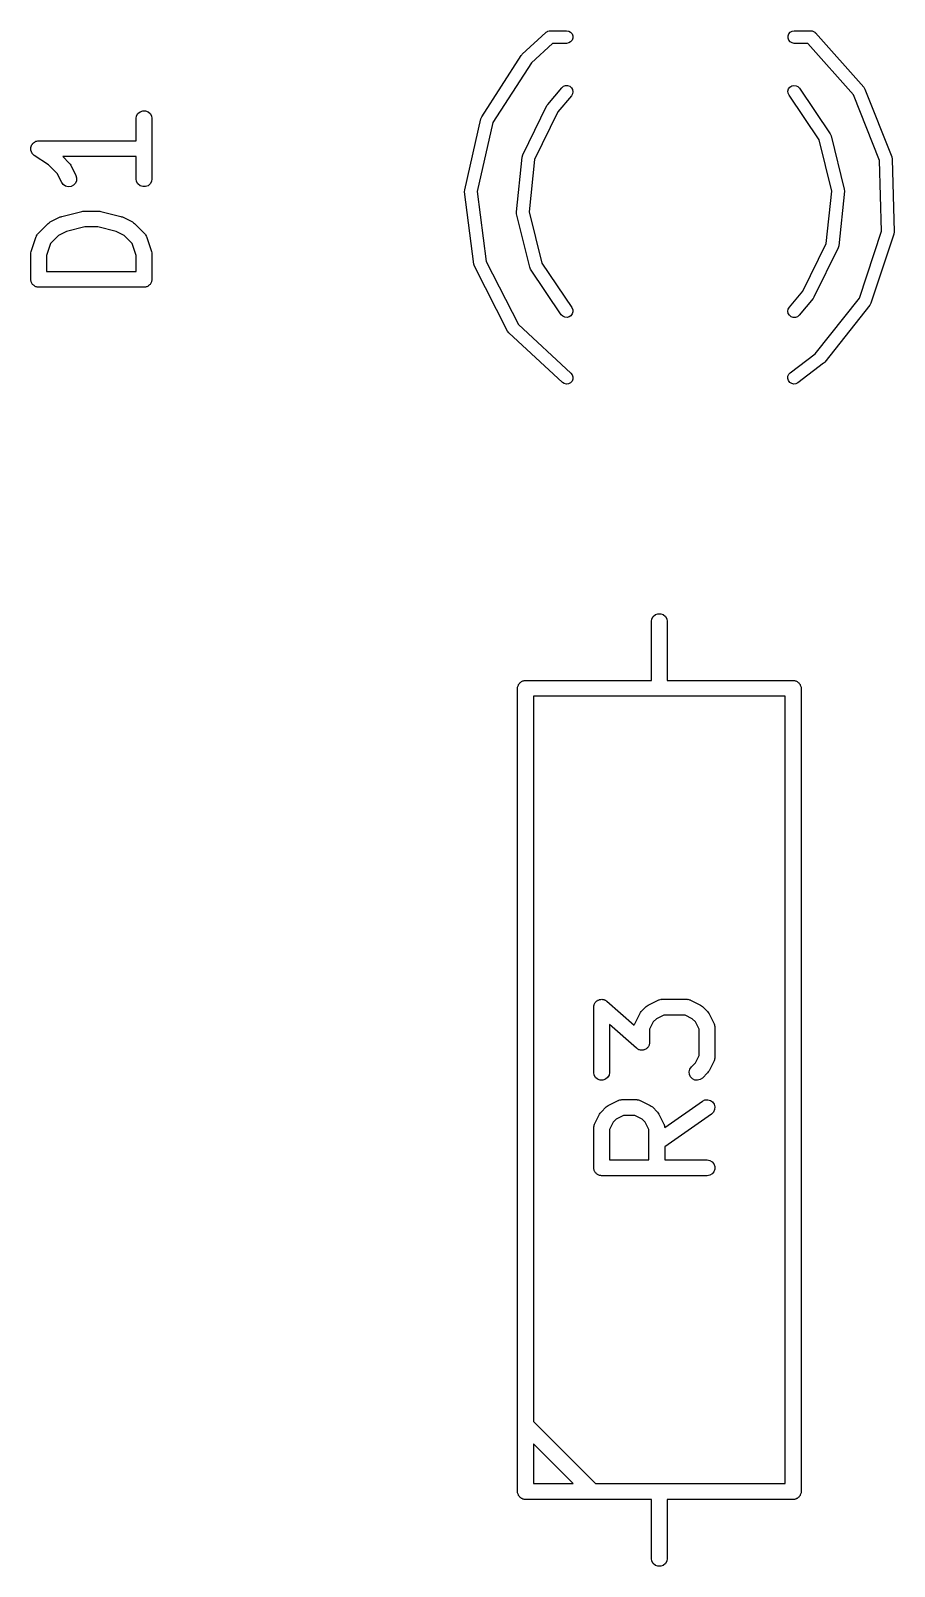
# Model space of a CAD drawing. Extents: x 30 to 168, y -145 to -27.
# Drawn here: x 52.34 to 60.53, y -46.22 to -31.65 of the extents above; entities that cross this region are included whole.
import ezdxf

# ---------------------------------------------------------------- set-up
doc = ezdxf.new("R2010")
doc.units = 0
doc.header["$MEASUREMENT"] = 0
doc.layers.add('BLACK', color=7, linetype='CONTINUOUS')

msp = doc.modelspace()

# ---------------------------------------------------------------- linework, layer by layer
at = {"layer": 'Black'}
for p, q in [((56.9996, -31.8733), (57.2237, -31.666)), ((57.2237, -31.666), (57.2239, -31.6658)), ((57.2239, -31.6658), (57.2254, -31.664)), ((57.2254, -31.664), (57.2379, -31.6568)), ((57.2379, -31.6568), (57.2413, -31.6547)), ((57.2413, -31.6547), (57.2419, -31.6545)), ((57.2419, -31.6545), (57.2435, -31.6536)), ((57.2435, -31.6536), (57.2545, -31.6517)), ((57.2545, -31.6517), (57.2616, -31.6501)), ((57.2616, -31.6501), (57.2628, -31.6502)), ((57.2628, -31.6502), (57.264, -31.65)), ((57.264, -31.65), (57.42, -31.65)), ((57.42, -31.65), (57.4405, -31.6536)), ((57.4405, -31.6536), (57.4586, -31.664)), ((57.4586, -31.756), (57.4405, -31.7664)), ((57.4586, -31.664), (57.472, -31.68)), ((57.472, -31.74), (57.4586, -31.756)), ((57.472, -31.68), (57.4791, -31.6996)), ((57.4791, -31.7204), (57.472, -31.74)), ((57.4791, -31.6996), (57.4791, -31.7204)), ((59.5209, -31.6996), (59.528, -31.68)), ((59.5209, -31.7204), (59.5209, -31.6996)), ((59.528, -31.74), (59.5209, -31.7204)), ((59.528, -31.68), (59.5414, -31.664)), ((59.5414, -31.756), (59.528, -31.74)), ((59.5414, -31.664), (59.5595, -31.6536)), ((59.5595, -31.7664), (59.5414, -31.756)), ((59.5595, -31.6536), (59.58, -31.65)), ((59.58, -31.65), (59.736, -31.65)), ((59.736, -31.65), (59.7403, -31.6508)), ((59.7403, -31.6508), (59.7443, -31.6506)), ((59.7443, -31.6506), (59.7495, -31.6524)), ((59.7495, -31.6524), (59.7565, -31.6536)), ((59.7565, -31.6536), (59.761, -31.6562)), ((59.761, -31.6562), (59.764, -31.6572)), ((59.764, -31.6572), (59.7675, -31.66)), ((59.7675, -31.66), (59.7746, -31.664)), ((59.7746, -31.664), (59.7784, -31.6686)), ((59.7784, -31.6686), (59.7804, -31.6701)), ((59.7804, -31.6701), (60.2394, -32.1868)), ((56.6154, -32.4657), (56.9899, -31.8849)), ((56.9899, -31.8849), (56.9951, -31.8793)), ((56.9951, -31.8793), (56.9996, -31.8733)), ((57.288, -31.77), (57.0867, -31.9563)), ((57.42, -31.77), (57.288, -31.77)), ((57.4405, -31.7664), (57.42, -31.77)), ((59.58, -31.77), (59.5595, -31.7664)), ((59.7086, -31.77), (59.58, -31.77)), ((60.1427, -32.2586), (59.7086, -31.77)), ((57.0867, -31.9563), (56.7219, -32.5218)), ((57.2412, -32.3488), (57.374, -32.1905)), ((57.374, -32.1905), (57.39, -32.1771)), ((57.39, -32.1771), (57.4096, -32.17)), ((57.4096, -32.17), (57.4304, -32.1699)), ((57.4304, -32.1699), (57.45, -32.1771)), ((57.45, -32.1771), (57.466, -32.1905)), ((57.466, -32.1905), (57.4764, -32.2085)), ((59.5261, -32.2027), (59.5384, -32.1858)), ((59.5384, -32.1858), (59.5556, -32.1742)), ((59.5556, -32.1742), (59.5759, -32.1692)), ((59.5759, -32.1692), (59.5966, -32.1714)), ((59.5966, -32.1714), (59.6153, -32.1805)), ((59.6153, -32.1805), (59.6298, -32.1955)), ((59.6298, -32.1955), (59.9207, -32.6277)), ((60.2394, -32.1868), (60.2394, -32.1868)), ((60.2394, -32.1868), (60.2503, -32.2045)), ((57.466, -32.2676), (57.3379, -32.4203)), ((57.4764, -32.2496), (57.466, -32.2676)), ((57.4764, -32.2085), (57.48, -32.229)), ((57.48, -32.229), (57.4764, -32.2496)), ((59.5203, -32.2227), (59.5261, -32.2027)), ((59.5218, -32.2435), (59.5203, -32.2227)), ((59.5302, -32.2625), (59.5218, -32.2435)), ((59.8152, -32.6859), (59.5302, -32.2625)), ((60.3895, -32.8814), (60.1427, -32.2586)), ((60.2503, -32.2045), (60.505, -32.847)), ((53.3374, -32.4843), (53.3419, -32.4586)), ((53.3374, -32.695), (53.3374, -32.4843)), ((53.3419, -32.4586), (53.3549, -32.4361)), ((53.3549, -32.4361), (53.3749, -32.4193)), ((53.3749, -32.4193), (53.3994, -32.4104)), ((53.3994, -32.4104), (53.4254, -32.4104)), ((53.4254, -32.4104), (53.4499, -32.4193)), ((53.4499, -32.4193), (53.4698, -32.4361)), ((53.4698, -32.4361), (53.4829, -32.4586)), ((53.4829, -32.4586), (53.4874, -32.4843)), ((53.4874, -32.4843), (53.4874, -33.0557)), ((56.4539, -33.1587), (56.6073, -32.4849)), ((56.6073, -32.4849), (56.6153, -32.4657)), ((56.6153, -32.4657), (56.6154, -32.4657)), ((57.0045, -32.8291), (57.2333, -32.361)), ((57.3379, -32.4203), (57.117, -32.8722)), ((57.2333, -32.361), (57.2376, -32.3551)), ((57.2376, -32.3551), (57.2412, -32.3488)), ((56.7219, -32.5218), (56.5733, -33.1751)), ((59.9207, -32.6277), (59.9207, -32.6277)), ((59.9207, -32.6277), (59.9291, -32.6467)), ((52.3375, -32.7652), (52.3385, -32.7611)), ((52.3385, -32.7741), (52.3375, -32.7652)), ((52.3385, -32.757), (52.3416, -32.7486)), ((52.3385, -32.7611), (52.3385, -32.757)), ((52.3385, -32.783), (52.3385, -32.7741)), ((52.3416, -32.7486), (52.3437, -32.7399)), ((52.3437, -32.7399), (52.346, -32.7364)), ((52.346, -32.7364), (52.3474, -32.7325)), ((52.3474, -32.7325), (52.3532, -32.7256)), ((52.3532, -32.7256), (52.3581, -32.7182)), ((52.3581, -32.7182), (52.3615, -32.7157)), ((52.3615, -32.7157), (52.3642, -32.7125)), ((52.3642, -32.7125), (52.3719, -32.7081)), ((52.3719, -32.7081), (52.3791, -32.7028)), ((52.3791, -32.7028), (52.3831, -32.7016)), ((52.3831, -32.7016), (52.3867, -32.6995)), ((52.3867, -32.6995), (52.3955, -32.698)), ((52.3955, -32.698), (52.4041, -32.6955)), ((52.4041, -32.6955), (52.4083, -32.6957)), ((52.4083, -32.6957), (52.4124, -32.695)), ((52.4124, -32.695), (53.3374, -32.695)), ((59.9357, -33.171), (59.8152, -32.6859)), ((59.9291, -32.6467), (60.0547, -33.1523)), ((52.3399, -32.7869), (52.3385, -32.783)), ((52.3404, -32.7911), (52.3399, -32.7869)), ((52.3444, -32.7991), (52.3404, -32.7911)), ((52.3474, -32.8075), (52.3444, -32.7991)), ((52.3501, -32.8107), (52.3474, -32.8075)), ((52.3519, -32.8144), (52.3501, -32.8107)), ((52.3584, -32.8206), (52.3519, -32.8144)), ((52.3642, -32.8275), (52.3584, -32.8206)), ((52.3678, -32.8295), (52.3642, -32.8275)), ((52.3708, -32.8324), (52.3678, -32.8295)), ((52.5075, -32.9235), (52.3708, -32.8324)), ((52.5888, -33.0049), (52.5075, -32.9235)), ((53.3374, -32.845), (52.6411, -32.845)), ((52.6411, -32.845), (52.7035, -32.9074)), ((52.7035, -32.9074), (52.7104, -32.9173)), ((52.7104, -32.9173), (52.7176, -32.9269)), ((53.3374, -33.0557), (53.3374, -32.845)), ((56.9439, -33.3671), (56.9988, -32.8491)), ((56.9988, -32.8491), (57.0045, -32.8291)), ((56.9988, -32.8491), (56.9988, -32.8491)), ((57.117, -32.8722), (57.0644, -33.3692)), ((60.4085, -33.5511), (60.3895, -32.8814)), ((60.505, -32.847), (60.5092, -32.8674)), ((60.5092, -32.8674), (60.5092, -32.8675)), ((60.5092, -32.8675), (60.5287, -33.5583)), ((52.631, -33.0893), (52.5888, -33.0049)), ((52.7176, -32.9269), (52.7652, -33.0222)), ((52.7652, -33.0222), (52.7726, -33.0471)), ((52.7726, -33.0471), (52.771, -33.0731)), ((53.3419, -33.0814), (53.3374, -33.0557)), ((53.4874, -33.0557), (53.4829, -33.0814)), ((52.6465, -33.1102), (52.631, -33.0893)), ((52.6683, -33.1245), (52.6465, -33.1102)), ((52.6936, -33.1306), (52.6683, -33.1245)), ((52.7195, -33.1276), (52.6936, -33.1306)), ((52.7428, -33.116), (52.7195, -33.1276)), ((52.7607, -33.097), (52.7428, -33.116)), ((52.771, -33.0731), (52.7607, -33.097)), ((53.3549, -33.1039), (53.3419, -33.0814)), ((53.3749, -33.1207), (53.3549, -33.1039)), ((53.3994, -33.1296), (53.3749, -33.1207)), ((53.4254, -33.1296), (53.3994, -33.1296)), ((53.4499, -33.1207), (53.4254, -33.1296)), ((53.4698, -33.1039), (53.4499, -33.1207)), ((53.4829, -33.0814), (53.4698, -33.1039)), ((56.4529, -33.1796), (56.4539, -33.1588)), ((56.5393, -33.8653), (56.4529, -33.1796)), ((56.4539, -33.1588), (56.4539, -33.1587)), ((56.5733, -33.1751), (56.657, -33.8398)), ((59.8829, -33.668), (59.9357, -33.171)), ((60.0561, -33.1731), (60.0012, -33.6912)), ((60.0547, -33.1523), (60.0561, -33.1731)), ((60.0561, -33.1731), (60.0561, -33.1731)), ((52.8319, -33.3633), (52.841, -33.3617)), ((52.841, -33.3617), (52.9838, -33.3617)), ((52.9838, -33.3617), (52.9928, -33.3633)), ((52.407, -33.5741), (52.5022, -33.4789)), ((52.5022, -33.4789), (52.512, -33.472)), ((52.512, -33.472), (52.5217, -33.4648)), ((52.5217, -33.4648), (52.6169, -33.4172)), ((52.6169, -33.4172), (52.6248, -33.4149)), ((52.6248, -33.4149), (52.6323, -33.4115)), ((52.6323, -33.4115), (52.8228, -33.3639)), ((52.8228, -33.3639), (52.8319, -33.3633)), ((52.9928, -33.3633), (53.002, -33.3639)), ((53.002, -33.3639), (53.1925, -33.4115)), ((53.1925, -33.4115), (53.2, -33.4149)), ((53.2, -33.4149), (53.2078, -33.4172)), ((53.2078, -33.4172), (53.3031, -33.4648)), ((53.3031, -33.4648), (53.3127, -33.472)), ((53.3127, -33.472), (53.3226, -33.4789)), ((53.3226, -33.4789), (53.4178, -33.5741)), ((56.9446, -33.3775), (56.9439, -33.3671)), ((56.9439, -33.3671), (56.9439, -33.3671)), ((56.9453, -33.3879), (56.9446, -33.3775)), ((57.071, -33.8935), (56.9453, -33.3879)), ((56.9453, -33.3879), (56.9453, -33.3879)), ((57.0644, -33.3692), (57.1849, -33.8543)), ((52.3412, -33.7463), (52.3888, -33.6034)), ((52.3888, -33.6034), (52.3909, -33.5996)), ((52.3909, -33.5996), (52.392, -33.5954)), ((52.392, -33.5954), (52.3971, -33.5882)), ((52.3971, -33.5882), (52.4013, -33.5805)), ((52.4013, -33.5805), (52.4045, -33.5776)), ((52.4045, -33.5776), (52.407, -33.5741)), ((52.5997, -33.5935), (52.5256, -33.6677)), ((52.6767, -33.5551), (52.5997, -33.5935)), ((52.8502, -33.5117), (52.6767, -33.5551)), ((52.9746, -33.5117), (52.8502, -33.5117)), ((53.1481, -33.5551), (52.9746, -33.5117)), ((53.2251, -33.5935), (53.1481, -33.5551)), ((53.2992, -33.6677), (53.2251, -33.5935)), ((53.4178, -33.5741), (53.4203, -33.5777)), ((53.4203, -33.5777), (53.4235, -33.5805)), ((53.4235, -33.5805), (53.4277, -33.5882)), ((53.4277, -33.5882), (53.4327, -33.5954)), ((53.4327, -33.5954), (53.4339, -33.5996)), ((53.4339, -33.5996), (53.4359, -33.6034)), ((53.4359, -33.6034), (53.4835, -33.7463)), ((60.1972, -34.1869), (60.4085, -33.5511)), ((60.5257, -33.5789), (60.3078, -34.2348)), ((60.5287, -33.5583), (60.5257, -33.5789)), ((52.3374, -33.77), (52.3395, -33.7582)), ((52.3374, -34.0081), (52.3374, -33.77)), ((52.3395, -33.7582), (52.3412, -33.7463)), ((52.5256, -33.6677), (52.4874, -33.7822)), ((52.4874, -33.7822), (52.4874, -33.9331)), ((53.3374, -33.7822), (53.2992, -33.6677)), ((53.3374, -33.9331), (53.3374, -33.7822)), ((53.4835, -33.7463), (53.4853, -33.7582)), ((53.4853, -33.7582), (53.4874, -33.77)), ((53.4874, -33.77), (53.4874, -34.0081)), ((59.662, -34.1199), (59.8829, -33.668)), ((59.9954, -33.7112), (59.7666, -34.1792)), ((60.0012, -33.6912), (59.9954, -33.7112)), ((59.9954, -33.7112), (59.9954, -33.7112)), ((52.4874, -33.9331), (53.3374, -33.9331)), ((56.5454, -33.8852), (56.5393, -33.8653)), ((56.5393, -33.8653), (56.5393, -33.8653)), ((56.8611, -34.5), (56.5454, -33.8852)), ((56.657, -33.8398), (56.963, -34.4358)), ((57.0794, -33.9125), (57.071, -33.8935)), ((57.071, -33.8935), (57.071, -33.8935)), ((57.3704, -34.3446), (57.0794, -33.9125)), ((57.1849, -33.8543), (57.4699, -34.2776)), ((52.3385, -34.0146), (52.3374, -34.0081)), ((52.3385, -34.0211), (52.3385, -34.0146)), ((52.3408, -34.0273), (52.3385, -34.0211)), ((52.3419, -34.0337), (52.3408, -34.0273)), ((52.3452, -34.0394), (52.3419, -34.0337)), ((52.3474, -34.0456), (52.3452, -34.0394)), ((52.3516, -34.0506), (52.3474, -34.0456)), ((52.3549, -34.0563), (52.3516, -34.0506)), ((52.36, -34.0605), (52.3549, -34.0563)), ((52.3642, -34.0655), (52.36, -34.0605)), ((52.3699, -34.0688), (52.3642, -34.0655)), ((52.3749, -34.073), (52.3699, -34.0688)), ((52.381, -34.0753), (52.3749, -34.073)), ((52.3867, -34.0786), (52.381, -34.0753)), ((52.3932, -34.0797), (52.3867, -34.0786)), ((52.3994, -34.082), (52.3932, -34.0797)), ((52.4059, -34.082), (52.3994, -34.082)), ((52.4124, -34.0831), (52.4059, -34.082)), ((53.4124, -34.0831), (52.4124, -34.0831)), ((53.4188, -34.082), (53.4124, -34.0831)), ((53.4254, -34.082), (53.4188, -34.082)), ((53.4316, -34.0797), (53.4254, -34.082)), ((53.438, -34.0786), (53.4316, -34.0797)), ((53.4437, -34.0753), (53.438, -34.0786)), ((53.4499, -34.073), (53.4437, -34.0753)), ((53.4549, -34.0688), (53.4499, -34.073)), ((53.4606, -34.0655), (53.4549, -34.0688)), ((53.4648, -34.0605), (53.4606, -34.0655)), ((53.4698, -34.0563), (53.4648, -34.0605)), ((53.4731, -34.0506), (53.4698, -34.0563)), ((53.4773, -34.0456), (53.4731, -34.0506)), ((53.4796, -34.0394), (53.4773, -34.0456)), ((53.4829, -34.0337), (53.4796, -34.0394)), ((53.484, -34.0273), (53.4829, -34.0337)), ((53.4862, -34.0211), (53.484, -34.0273)), ((53.4874, -34.0081), (53.4862, -34.0146)), ((53.4862, -34.0146), (53.4862, -34.0211)), ((59.5339, -34.2726), (59.662, -34.1199)), ((59.7586, -34.1914), (59.6258, -34.3497)), ((59.7623, -34.1851), (59.7586, -34.1914)), ((59.7666, -34.1792), (59.7623, -34.1851)), ((59.7794, -34.7144), (60.1972, -34.1869)), ((60.3078, -34.2348), (60.3043, -34.2412)), ((60.3078, -34.2348), (60.3078, -34.2348)), ((57.3849, -34.3596), (57.3704, -34.3446)), ((57.4036, -34.3688), (57.3849, -34.3596)), ((57.4243, -34.371), (57.4036, -34.3688)), ((57.4445, -34.366), (57.4243, -34.371)), ((57.4618, -34.3543), (57.4445, -34.366)), ((57.4741, -34.3375), (57.4618, -34.3543)), ((57.4699, -34.2776), (57.4784, -34.2967)), ((57.4798, -34.3174), (57.4741, -34.3375)), ((57.4784, -34.2967), (57.4798, -34.3174)), ((59.5198, -34.3111), (59.5235, -34.2906)), ((59.5235, -34.3316), (59.5198, -34.3111)), ((59.5235, -34.2906), (59.5339, -34.2726)), ((59.5339, -34.3497), (59.5235, -34.3316)), ((59.5498, -34.3631), (59.5339, -34.3497)), ((59.5694, -34.3702), (59.5498, -34.3631)), ((59.5903, -34.3702), (59.5694, -34.3702)), ((59.6098, -34.3631), (59.5903, -34.3702)), ((59.6258, -34.3497), (59.6098, -34.3631)), ((60.2979, -34.2531), (59.8688, -34.7949)), ((60.3043, -34.2412), (60.2979, -34.2531)), ((60.2979, -34.2531), (60.2979, -34.2531)), ((56.8737, -34.5166), (56.8611, -34.5)), ((57.3806, -34.9863), (56.8737, -34.5166)), ((56.963, -34.4358), (57.4622, -34.8983)), ((59.5423, -34.8946), (59.7794, -34.7144)), ((59.858, -34.8054), (59.6149, -34.9901)), ((59.8632, -34.7999), (59.858, -34.8054)), ((59.8688, -34.7949), (59.8632, -34.7999)), ((57.4622, -34.8983), (57.4748, -34.9149)), ((57.4799, -34.9556), (57.4718, -34.9749)), ((57.4748, -34.9149), (57.4809, -34.9348)), ((57.4809, -34.9348), (57.4799, -34.9556)), ((59.5191, -34.9499), (59.5201, -34.9291)), ((59.5253, -34.9698), (59.5191, -34.9499)), ((59.5201, -34.9291), (59.5282, -34.9098)), ((59.5282, -34.9098), (59.5423, -34.8946)), ((57.3981, -34.9976), (57.3806, -34.9863)), ((57.4184, -35.0023), (57.3981, -34.9976)), ((57.4391, -34.9997), (57.4184, -35.0023)), ((57.4576, -34.9901), (57.4391, -34.9997)), ((57.4718, -34.9749), (57.4576, -34.9901)), ((59.5379, -34.9864), (59.5253, -34.9698)), ((59.5554, -34.9977), (59.5379, -34.9864)), ((59.5757, -35.0023), (59.5554, -34.9977)), ((59.5964, -34.9996), (59.5757, -35.0023)), ((59.6149, -34.9901), (59.5964, -34.9996)), ((58.225, -37.255), (58.2295, -37.2293)), ((58.225, -37.815), (58.225, -37.255)), ((58.2295, -37.2293), (58.2425, -37.2068)), ((58.2425, -37.2068), (58.2625, -37.19)), ((58.2625, -37.19), (58.287, -37.1811)), ((58.287, -37.1811), (58.313, -37.1811)), ((58.313, -37.1811), (58.3375, -37.19)), ((58.3375, -37.19), (58.3575, -37.2068)), ((58.3575, -37.2068), (58.3705, -37.2293)), ((58.3705, -37.2293), (58.375, -37.255)), ((58.375, -37.255), (58.375, -37.815)), ((56.9561, -37.877), (56.9584, -37.8708)), ((56.9561, -37.8835), (56.9561, -37.877)), ((56.9584, -37.8708), (56.9595, -37.8643)), ((56.9595, -37.8643), (56.9628, -37.8587)), ((56.9628, -37.8587), (56.965, -37.8525)), ((56.965, -37.8525), (56.9693, -37.8475)), ((56.9693, -37.8475), (56.9725, -37.8418)), ((56.9725, -37.8418), (56.9776, -37.8376)), ((56.9776, -37.8376), (56.9818, -37.8325)), ((56.9818, -37.8325), (56.9875, -37.8293)), ((56.9875, -37.8293), (56.9925, -37.825)), ((56.9925, -37.825), (56.9987, -37.8228)), ((56.9987, -37.8228), (57.0043, -37.8195)), ((57.0043, -37.8195), (57.0108, -37.8184)), ((57.0108, -37.8184), (57.017, -37.8161)), ((57.017, -37.8161), (57.0235, -37.8161)), ((57.0235, -37.8161), (57.03, -37.815)), ((57.03, -37.815), (58.225, -37.815)), ((58.375, -37.815), (59.57, -37.815)), ((59.57, -37.815), (59.5765, -37.8161)), ((59.5765, -37.8161), (59.583, -37.8161)), ((59.583, -37.8161), (59.5892, -37.8184)), ((59.5892, -37.8184), (59.5957, -37.8195)), ((59.5957, -37.8195), (59.6013, -37.8228)), ((59.6013, -37.8228), (59.6075, -37.825)), ((59.6075, -37.825), (59.6125, -37.8293)), ((59.6125, -37.8293), (59.6182, -37.8325)), ((59.6182, -37.8325), (59.6224, -37.8376)), ((59.6224, -37.8376), (59.6275, -37.8418)), ((59.6275, -37.8418), (59.6307, -37.8475)), ((59.6307, -37.8475), (59.635, -37.8525)), ((59.635, -37.8525), (59.6372, -37.8587)), ((59.6372, -37.8587), (59.6405, -37.8643)), ((59.6405, -37.8643), (59.6416, -37.8708)), ((59.6416, -37.8708), (59.6439, -37.877)), ((59.6439, -37.877), (59.6439, -37.8835)), ((56.955, -37.89), (56.9561, -37.8835)), ((56.955, -45.51), (56.955, -37.89)), ((57.105, -37.965), (57.105, -44.8439)), ((59.495, -37.965), (57.105, -37.965)), ((59.495, -45.435), (59.495, -37.965)), ((59.6439, -37.8835), (59.645, -37.89)), ((59.645, -37.89), (59.645, -45.51)), ((57.6774, -40.9143), (57.6787, -40.9071)), ((57.6774, -41.5333), (57.6774, -40.9143)), ((57.6787, -40.9071), (57.6788, -40.8997)), ((57.6788, -40.8997), (57.6809, -40.8943)), ((57.6809, -40.8943), (57.6819, -40.8886)), ((57.6819, -40.8886), (57.6856, -40.8823)), ((57.6856, -40.8823), (57.6882, -40.8754)), ((57.6882, -40.8754), (57.692, -40.8711)), ((57.692, -40.8711), (57.6949, -40.8661)), ((57.6949, -40.8661), (57.7005, -40.8614)), ((57.7005, -40.8614), (57.7054, -40.8558)), ((57.7054, -40.8558), (57.7104, -40.8531)), ((57.7104, -40.8531), (57.7149, -40.8493)), ((57.7149, -40.8493), (57.7218, -40.8468)), ((57.7218, -40.8468), (57.7282, -40.8433)), ((57.7282, -40.8433), (57.7339, -40.8424)), ((57.7339, -40.8424), (57.7394, -40.8404)), ((57.7394, -40.8404), (57.7467, -40.8404)), ((57.7467, -40.8404), (57.7539, -40.8393)), ((57.7539, -40.8393), (57.7596, -40.8404)), ((57.7596, -40.8404), (57.7654, -40.8404)), ((57.7654, -40.8404), (57.7723, -40.8429)), ((57.7723, -40.8429), (57.7795, -40.8444)), ((57.7795, -40.8444), (57.7844, -40.8474)), ((57.7844, -40.8474), (57.7899, -40.8493)), ((57.7899, -40.8493), (57.7955, -40.854)), ((57.7955, -40.854), (57.8018, -40.8578)), ((57.8018, -40.8578), (58.0618, -41.0853)), ((58.1279, -40.9565), (58.1755, -40.9089)), ((58.1755, -40.9089), (58.1854, -40.902)), ((58.1854, -40.902), (58.195, -40.8948)), ((58.195, -40.8948), (58.2903, -40.8472)), ((58.2903, -40.8472), (58.2944, -40.846)), ((58.2944, -40.846), (58.2982, -40.8438)), ((58.2982, -40.8438), (58.3068, -40.8423)), ((58.3068, -40.8423), (58.3152, -40.8398)), ((58.3152, -40.8398), (58.3196, -40.84)), ((58.3196, -40.84), (58.3238, -40.8393)), ((58.3238, -40.8393), (58.5619, -40.8393)), ((58.5619, -40.8393), (58.5662, -40.84)), ((58.5662, -40.84), (58.5705, -40.8398)), ((58.5705, -40.8398), (58.5789, -40.8423)), ((58.5789, -40.8423), (58.5876, -40.8438)), ((58.5876, -40.8438), (58.5913, -40.846)), ((58.5913, -40.846), (58.5954, -40.8472)), ((58.5954, -40.8472), (58.6907, -40.8948)), ((58.6907, -40.8948), (58.7003, -40.902)), ((58.7003, -40.902), (58.7102, -40.9089)), ((58.7102, -40.9089), (58.7578, -40.9565)), ((58.0839, -41.3041), (57.8274, -41.0796)), ((57.8274, -41.0796), (57.8274, -41.5333)), ((58.0618, -41.0853), (58.0629, -41.0791)), ((58.0629, -41.0791), (58.065, -41.0754)), ((58.065, -41.0754), (58.0663, -41.0712)), ((58.0663, -41.0712), (58.1139, -40.976)), ((58.1139, -40.976), (58.121, -40.9663)), ((58.121, -40.9663), (58.1279, -40.9565)), ((58.2426, -41.054), (58.2083, -41.1225)), ((58.273, -41.0235), (58.2426, -41.054)), ((58.3415, -40.9893), (58.273, -41.0235)), ((58.5442, -40.9893), (58.3415, -40.9893)), ((58.6127, -41.0235), (58.5442, -40.9893)), ((58.6431, -41.054), (58.6127, -41.0235)), ((58.6774, -41.1225), (58.6431, -41.054)), ((58.7578, -40.9565), (58.7647, -40.9663)), ((58.7647, -40.9663), (58.7718, -40.976)), ((58.7718, -40.976), (58.8195, -41.0712)), ((58.8195, -41.0712), (58.8207, -41.0754)), ((58.8207, -41.0754), (58.8229, -41.0791)), ((58.8229, -41.0791), (58.8244, -41.0878)), ((58.2083, -41.1225), (58.2083, -41.2476)), ((58.6774, -41.3728), (58.6774, -41.1225)), ((58.8244, -41.0878), (58.8269, -41.0962)), ((58.8269, -41.0962), (58.8266, -41.1005)), ((58.8266, -41.1005), (58.8274, -41.1048)), ((58.8274, -41.1048), (58.8274, -41.3905)), ((58.0902, -41.3079), (58.0839, -41.3041)), ((58.0958, -41.3126), (58.0902, -41.3079)), ((58.1013, -41.3146), (58.0958, -41.3126)), ((58.1062, -41.3176), (58.1013, -41.3146)), ((58.1134, -41.319), (58.1062, -41.3176)), ((58.1203, -41.3215), (58.1134, -41.319)), ((58.1261, -41.3215), (58.1203, -41.3215)), ((58.1318, -41.3226), (58.1261, -41.3215)), ((58.139, -41.3215), (58.1318, -41.3226)), ((58.1464, -41.3215), (58.139, -41.3215)), ((58.1518, -41.3195), (58.1464, -41.3215)), ((58.1575, -41.3186), (58.1518, -41.3195)), ((58.1639, -41.3151), (58.1575, -41.3186)), ((58.1708, -41.3126), (58.1639, -41.3151)), ((58.1753, -41.3089), (58.1708, -41.3126)), ((58.1803, -41.3061), (58.1753, -41.3089)), ((58.1852, -41.3005), (58.1803, -41.3061)), ((58.1908, -41.2958), (58.1852, -41.3005)), ((58.1937, -41.2908), (58.1908, -41.2958)), ((58.1975, -41.2865), (58.1937, -41.2908)), ((58.2001, -41.2796), (58.1975, -41.2865)), ((58.2038, -41.2733), (58.2001, -41.2796)), ((58.2048, -41.2676), (58.2038, -41.2733)), ((58.2069, -41.2622), (58.2048, -41.2676)), ((58.2071, -41.2548), (58.2069, -41.2622)), ((58.2083, -41.2476), (58.2071, -41.2548)), ((58.6431, -41.4413), (58.6774, -41.3728)), ((58.5824, -41.5268), (58.5892, -41.5016)), ((58.5892, -41.5016), (58.6041, -41.4803)), ((58.6041, -41.4803), (58.6431, -41.4413)), ((58.7718, -41.5193), (58.7647, -41.5289)), ((58.8195, -41.424), (58.7718, -41.5193)), ((58.8207, -41.4199), (58.8195, -41.424)), ((58.8229, -41.4161), (58.8207, -41.4199)), ((58.8244, -41.4075), (58.8229, -41.4161)), ((58.8269, -41.3991), (58.8244, -41.4075)), ((58.8274, -41.3905), (58.8266, -41.3947)), ((58.8266, -41.3947), (58.8269, -41.3991)), ((57.6819, -41.559), (57.6774, -41.5333)), ((57.6949, -41.5815), (57.6819, -41.559)), ((57.7149, -41.5983), (57.6949, -41.5815)), ((57.7394, -41.6072), (57.7149, -41.5983)), ((57.7654, -41.6072), (57.7394, -41.6072)), ((57.7899, -41.5983), (57.7654, -41.6072)), ((57.8098, -41.5815), (57.7899, -41.5983)), ((57.8229, -41.559), (57.8098, -41.5815)), ((57.8274, -41.5333), (57.8229, -41.559)), ((58.5847, -41.5527), (58.5824, -41.5268)), ((58.5957, -41.5764), (58.5847, -41.5527)), ((58.6141, -41.5948), (58.5957, -41.5764)), ((58.6377, -41.6058), (58.6141, -41.5948)), ((58.6637, -41.608), (58.6377, -41.6058)), ((58.6888, -41.6013), (58.6637, -41.608)), ((58.7102, -41.5864), (58.6888, -41.6013)), ((58.7578, -41.5387), (58.7102, -41.5864)), ((58.7647, -41.5289), (58.7578, -41.5387)), ((57.8141, -41.8472), (57.9093, -41.7996)), ((57.9093, -41.7996), (57.9135, -41.7984)), ((57.9135, -41.7984), (57.9172, -41.7962)), ((57.9172, -41.7962), (57.9259, -41.7947)), ((57.9259, -41.7947), (57.9343, -41.7922)), ((57.9343, -41.7922), (57.9386, -41.7924)), ((57.9386, -41.7924), (57.9429, -41.7917)), ((57.9429, -41.7917), (58.0857, -41.7917)), ((58.0857, -41.7917), (58.09, -41.7924)), ((58.09, -41.7924), (58.0943, -41.7922)), ((58.0943, -41.7922), (58.1027, -41.7947)), ((58.1027, -41.7947), (58.1114, -41.7962)), ((58.1114, -41.7962), (58.1151, -41.7984)), ((58.1151, -41.7984), (58.1193, -41.7996)), ((58.1193, -41.7996), (58.2145, -41.8472)), ((58.351, -42.0561), (58.7094, -41.8052)), ((58.7094, -41.8052), (58.733, -41.7942)), ((58.733, -41.7942), (58.7589, -41.792)), ((58.7589, -41.792), (58.7841, -41.7987)), ((58.7841, -41.7987), (58.8054, -41.8136)), ((57.6853, -42.0236), (57.7329, -41.9284)), ((57.7329, -41.9284), (57.7401, -41.9187)), ((57.7401, -41.9187), (57.747, -41.9089)), ((57.747, -41.9089), (57.7946, -41.8613)), ((57.7946, -41.8613), (57.8044, -41.8544)), ((57.8044, -41.8544), (57.8141, -41.8472)), ((57.9606, -41.9417), (57.892, -41.9759)), ((58.068, -41.9417), (57.9606, -41.9417)), ((58.1365, -41.9759), (58.068, -41.9417)), ((58.2145, -41.8472), (58.2242, -41.8544)), ((58.2242, -41.8544), (58.234, -41.8613)), ((58.234, -41.8613), (58.2816, -41.9089)), ((58.2816, -41.9089), (58.2885, -41.9187)), ((58.2885, -41.9187), (58.2957, -41.9284)), ((58.2957, -41.9284), (58.3433, -42.0236)), ((58.7954, -41.9281), (58.3512, -42.239)), ((58.8138, -41.9097), (58.7954, -41.9281)), ((58.8054, -41.8136), (58.8204, -41.835)), ((58.8248, -41.8861), (58.8138, -41.9097)), ((58.8204, -41.835), (58.8271, -41.8601)), ((58.8271, -41.8601), (58.8248, -41.8861)), ((57.6774, -42.0571), (57.6781, -42.0529)), ((57.6774, -42.4381), (57.6774, -42.0571)), ((57.6779, -42.0486), (57.6804, -42.0401)), ((57.6781, -42.0529), (57.6779, -42.0486)), ((57.6804, -42.0401), (57.6819, -42.0315)), ((57.6819, -42.0315), (57.6841, -42.0277)), ((57.6841, -42.0277), (57.6853, -42.0236)), ((57.8616, -42.0063), (57.8274, -42.0748)), ((57.8274, -42.0748), (57.8274, -42.3631)), ((57.892, -41.9759), (57.8616, -42.0063)), ((58.1669, -42.0063), (58.1365, -41.9759)), ((58.2012, -42.0748), (58.1669, -42.0063)), ((58.2012, -42.3631), (58.2012, -42.0748)), ((58.3433, -42.0236), (58.3445, -42.0277)), ((58.3445, -42.0277), (58.3467, -42.0315)), ((58.3467, -42.0315), (58.3482, -42.0401)), ((58.3482, -42.0401), (58.3507, -42.0486)), ((58.3507, -42.0486), (58.3504, -42.0529)), ((58.3504, -42.0529), (58.351, -42.0561)), ((58.3512, -42.239), (58.3512, -42.3631)), ((57.8274, -42.3631), (58.2012, -42.3631)), ((58.3512, -42.3631), (58.7524, -42.3631)), ((58.7524, -42.3631), (58.778, -42.3676)), ((58.778, -42.3676), (58.8006, -42.3806)), ((58.8006, -42.3806), (58.8173, -42.4006)), ((57.6785, -42.4446), (57.6774, -42.4381)), ((57.6785, -42.4511), (57.6785, -42.4446)), ((57.6808, -42.4573), (57.6785, -42.4511)), ((57.6819, -42.4637), (57.6808, -42.4573)), ((57.6852, -42.4694), (57.6819, -42.4637)), ((57.6874, -42.4756), (57.6852, -42.4694)), ((57.6916, -42.4806), (57.6874, -42.4756)), ((57.6949, -42.4863), (57.6916, -42.4806)), ((57.7, -42.4905), (57.6949, -42.4863)), ((57.7042, -42.4955), (57.7, -42.4905)), ((57.7099, -42.4988), (57.7042, -42.4955)), ((57.7149, -42.503), (57.7099, -42.4988)), ((57.721, -42.5053), (57.7149, -42.503)), ((57.7267, -42.5086), (57.721, -42.5053)), ((57.7332, -42.5097), (57.7267, -42.5086)), ((57.7394, -42.512), (57.7332, -42.5097)), ((57.7459, -42.512), (57.7394, -42.512)), ((57.7524, -42.5131), (57.7459, -42.512)), ((58.7524, -42.5131), (57.7524, -42.5131)), ((58.778, -42.5086), (58.7524, -42.5131)), ((58.8006, -42.4955), (58.778, -42.5086)), ((58.8173, -42.4756), (58.8006, -42.4955)), ((58.8173, -42.4006), (58.8262, -42.4251)), ((58.8262, -42.4511), (58.8173, -42.4756)), ((58.8262, -42.4251), (58.8262, -42.4511)), ((57.105, -44.8439), (57.6961, -45.435)), ((57.4839, -45.435), (57.105, -45.0561)), ((57.105, -45.0561), (57.105, -45.435)), ((57.105, -45.435), (57.4839, -45.435)), ((57.6961, -45.435), (59.495, -45.435)), ((56.9561, -45.5165), (56.955, -45.51)), ((56.9561, -45.523), (56.9561, -45.5165)), ((56.9584, -45.5292), (56.9561, -45.523)), ((56.9595, -45.5357), (56.9584, -45.5292)), ((56.9628, -45.5413), (56.9595, -45.5357)), ((56.965, -45.5475), (56.9628, -45.5413)), ((56.9693, -45.5525), (56.965, -45.5475)), ((56.9725, -45.5582), (56.9693, -45.5525)), ((56.9776, -45.5624), (56.9725, -45.5582)), ((56.9818, -45.5675), (56.9776, -45.5624)), ((56.9875, -45.5707), (56.9818, -45.5675)), ((56.9925, -45.575), (56.9875, -45.5707)), ((56.9987, -45.5772), (56.9925, -45.575)), ((57.0043, -45.5805), (56.9987, -45.5772)), ((57.0108, -45.5816), (57.0043, -45.5805)), ((57.017, -45.5839), (57.0108, -45.5816)), ((57.0235, -45.5839), (57.017, -45.5839)), ((57.03, -45.585), (57.0235, -45.5839)), ((57.665, -45.585), (57.03, -45.585)), ((58.225, -45.585), (57.665, -45.585)), ((58.225, -46.145), (58.225, -45.585)), ((59.57, -45.585), (58.375, -45.585)), ((58.375, -45.585), (58.375, -46.145)), ((59.5765, -45.5839), (59.57, -45.585)), ((59.583, -45.5839), (59.5765, -45.5839)), ((59.5892, -45.5816), (59.583, -45.5839)), ((59.5957, -45.5805), (59.5892, -45.5816)), ((59.6013, -45.5772), (59.5957, -45.5805)), ((59.6075, -45.575), (59.6013, -45.5772)), ((59.6125, -45.5707), (59.6075, -45.575)), ((59.6182, -45.5675), (59.6125, -45.5707)), ((59.6224, -45.5624), (59.6182, -45.5675)), ((59.6275, -45.5582), (59.6224, -45.5624)), ((59.6307, -45.5525), (59.6275, -45.5582)), ((59.635, -45.5475), (59.6307, -45.5525)), ((59.6372, -45.5413), (59.635, -45.5475)), ((59.6405, -45.5357), (59.6372, -45.5413)), ((59.6416, -45.5292), (59.6405, -45.5357)), ((59.6439, -45.523), (59.6416, -45.5292)), ((59.645, -45.51), (59.6439, -45.5165)), ((59.6439, -45.5165), (59.6439, -45.523)), ((58.2295, -46.1707), (58.225, -46.145)), ((58.2425, -46.1932), (58.2295, -46.1707)), ((58.3705, -46.1707), (58.3575, -46.1932)), ((58.375, -46.145), (58.3705, -46.1707)), ((58.2625, -46.21), (58.2425, -46.1932)), ((58.287, -46.2189), (58.2625, -46.21)), ((58.313, -46.2189), (58.287, -46.2189)), ((58.3375, -46.21), (58.313, -46.2189)), ((58.3575, -46.1932), (58.3375, -46.21))]:
    msp.add_line(p, q, dxfattribs=at)

doc.saveas('drawing.dxf')
